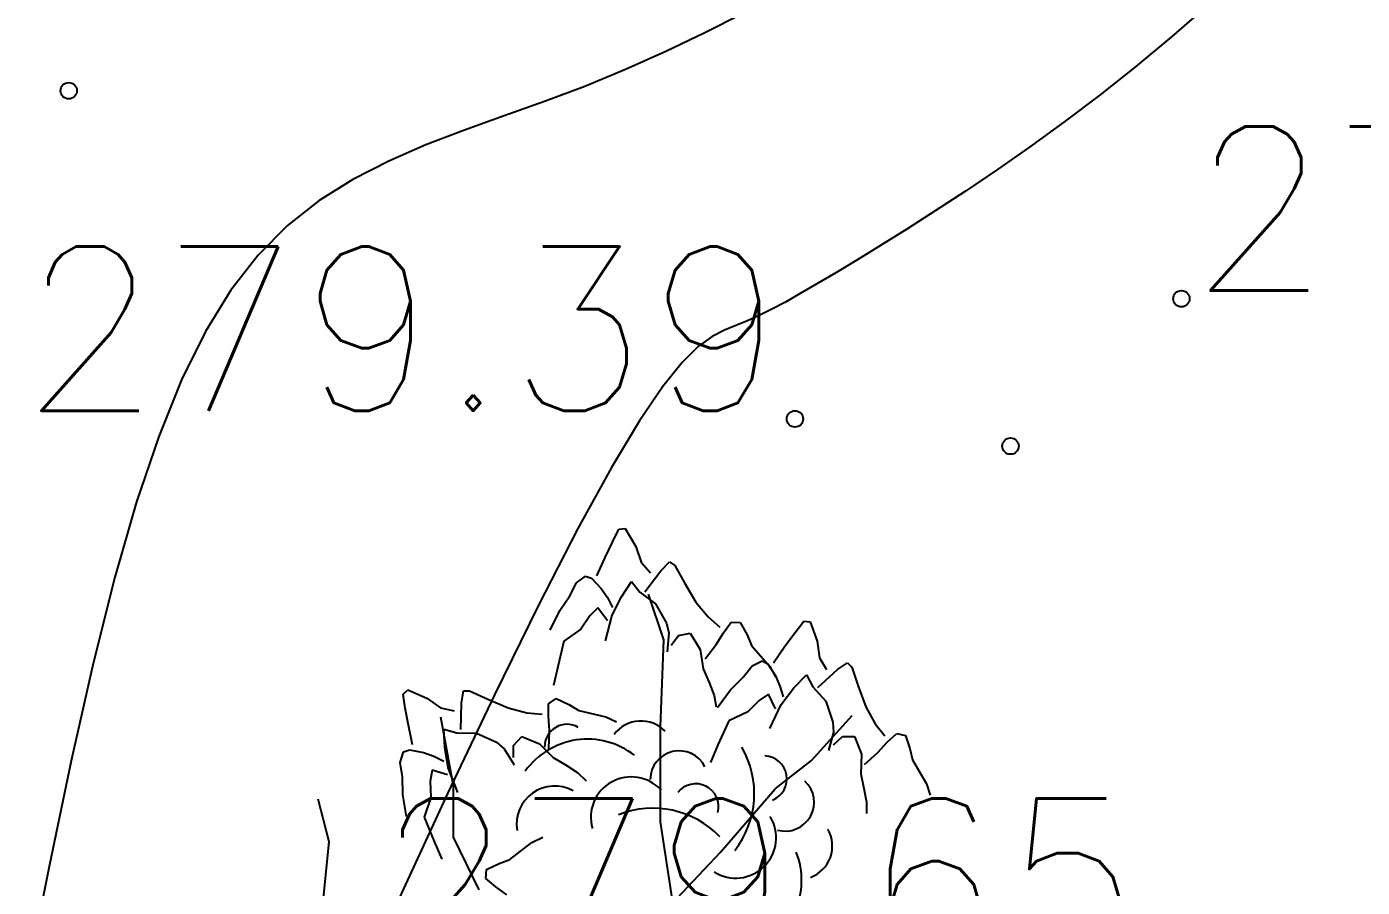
# Model space of a CAD drawing. Extents: x 524954 to 526204, y 9523489 to 9524010.
# Drawn here: x 525584.12 to 525592.25, y 9523840.33 to 9523845.58 of the extents above; entities that cross this region are included whole.
import ezdxf
from ezdxf.enums import TextEntityAlignment as Align

# ---------------------------------------------------------------- set-up
doc = ezdxf.new("R2010")
doc.units = 0
doc.header["$PDMODE"] = 33
doc.header["$PDSIZE"] = 0.1
doc.linetypes.add('ACAD_ISO12W100', pattern=[21, 12, -3, 0, -3, 0, -3])
for name, color, linetype in [('Arbre', 34, 'ACAD_ISO12W100'), ('CN_01_00', 3, 'Continuous'), ('CN_02_00', 4, 'Continuous'), ('TopoAlt', 3, 'Continuous'), ('TOPOJIS', 7, 'Continuous')]:
    doc.layers.add(name, color=color, linetype=linetype)
doc.styles.add('Simplex 1.0', font='Simplex.shx', dxfattribs={"width": 0.99, "height": 1})

# ---------------------------------------------------------------- blocks, each defined once
blk = doc.blocks.new('TCPOINT M')
at = {"color": 0}
blk.add_point((0, 0), dxfattribs=at)
at = {"layer": 'TopoAlt', "style": 'Simplex 1.0', "width": 0.99}
blk.add_attdef('ALT', (0.15, 0.15), '', height=1, dxfattribs=at)
blk = doc.blocks.new('v088')
at = {"linetype": 'Continuous'}
for p, q in [((-0.0239, 12.3184), (0.0161, 12.3965)), ((0.0161, 12.3965), (0.0546, 12.3999)), ((0.0546, 12.3999), (0.1184, 12.2906)), ((-0.0686, 12.2238), (-0.0239, 12.3184)), ((0.1184, 12.2906), (0.1522, 12.1952)), ((-0.1179, 12.1126), (-0.0686, 12.2238)), ((0.1522, 12.1952), (0.2074, 12.1313)), ((0.1746, 12.0155), (0.2717, 12.1435)), ((0.2717, 12.1435), (0.3242, 12.1966)), ((0.3242, 12.1966), (0.3557, 12.1751)), ((0.3557, 12.1751), (0.415, 12.0689)), ((-0.2828, 11.9912), (-0.2428, 12.0693)), ((-0.2428, 12.0693), (-0.1881, 12.111)), ((-0.1881, 12.111), (-0.1505, 12.0986)), ((-0.1505, 12.0986), (-0.0915, 12.0354)), ((0.0317, 11.9844), (0.0922, 12.0781)), ((0.0922, 12.0781), (0.1437, 12.0135)), ((0.415, 12.0689), (0.4841, 11.9528)), ((-0.344, 11.9013), (-0.2828, 11.9912)), ((-0.0915, 12.0354), (-0.0536, 11.98)), ((-0.0536, 11.98), (-0.0225, 11.9193)), ((-0.0252, 11.8718), (0.0317, 11.9844)), ((0.1437, 12.0135), (0.2395, 11.9416)), ((0.2897, 11.7219), (0.1969, 11.9998)), ((-0.4033, 11.7804), (-0.344, 11.9013)), ((-0.1123, 11.9179), (-0.1618, 11.8694)), ((-0.0542, 11.8389), (-0.1123, 11.9179)), ((0.2395, 11.9416), (0.3048, 11.8248)), ((0.4841, 11.9528), (0.5601, 11.8616)), ((-0.1618, 11.8694), (-0.2169, 11.7884)), ((-0.066, 11.7153), (-0.0252, 11.8718)), ((0.3048, 11.8248), (0.32, 11.7651)), ((0.5601, 11.8616), (0.6304, 11.8005)), ((0.6527, 11.7656), (0.6994, 11.8293)), ((0.6994, 11.8293), (0.7544, 11.828)), ((0.7544, 11.828), (0.796, 11.7537)), ((1.0886, 11.7676), (1.1424, 11.8368)), ((1.1424, 11.8368), (1.1809, 11.833)), ((1.1809, 11.833), (1.2232, 11.7138)), ((-0.2169, 11.7884), (-0.3202, 11.714)), ((0.2697, 11.1929), (0.2897, 11.7219)), ((0.32, 11.7651), (0.3106, 11.6498)), ((0.3344, 11.6895), (0.378, 11.7487)), ((0.378, 11.7487), (0.4498, 11.7623)), ((0.4498, 11.7623), (0.5114, 11.6644)), ((0.6075, 11.6944), (0.6527, 11.7656)), ((0.796, 11.7537), (0.824, 11.6885)), ((1.027, 11.683), (1.0886, 11.7676)), ((-0.3202, 11.714), (-0.3572, 11.5582)), ((0.5114, 11.6644), (0.5299, 11.5465)), ((0.5418, 11.6075), (0.6075, 11.6944)), ((0.824, 11.6885), (0.9344, 11.5607)), ((0.9578, 11.583), (1.027, 11.683)), ((1.2232, 11.7138), (1.2386, 11.6137)), ((-0.3572, 11.5582), (-0.3824, 11.4437)), ((0.7732, 11.4945), (0.827, 11.5637)), ((0.827, 11.5637), (0.8886, 11.5945)), ((0.8886, 11.5945), (0.9232, 11.5753)), ((0.9232, 11.5753), (0.9693, 11.5022)), ((0.9344, 11.5607), (0.97, 11.497)), ((1.2386, 11.6137), (1.2809, 11.5407)), ((1.3463, 11.5407), (1.4079, 11.583)), ((1.4079, 11.583), (1.4348, 11.556)), ((1.4348, 11.556), (1.4733, 11.4406)), ((0.5299, 11.5465), (0.5653, 11.4632)), ((0.6962, 11.4176), (0.7732, 11.4945)), ((0.9693, 11.5022), (0.9963, 11.4406)), ((1.0809, 11.4291), (1.1578, 11.5099)), ((1.1578, 11.5099), (1.1963, 11.4368)), ((1.2271, 11.433), (1.3463, 11.5407)), ((-1.2987, 11.3921), (-1.2695, 11.4174)), ((-1.2853, 11.3054), (-1.2987, 11.3921)), ((-1.2695, 11.4174), (-1.1537, 11.3664)), ((-0.9434, 11.3371), (-0.9319, 11.4109)), ((-0.9319, 11.4109), (-0.8938, 11.412)), ((-0.8938, 11.412), (-0.7835, 11.3608)), ((0.5653, 11.4632), (0.5962, 11.3829)), ((0.6155, 11.3099), (0.6962, 11.4176)), ((0.927, 11.3906), (0.8693, 11.3522)), ((0.9693, 11.3022), (0.927, 11.3906)), ((0.9963, 11.4406), (1.0155, 11.3753)), ((1.004, 11.3291), (1.0809, 11.4291)), ((1.1963, 11.4368), (1.2771, 11.3483)), ((1.4733, 11.4406), (1.5194, 11.3137)), ((-1.1537, 11.3664), (-1.0704, 11.3089)), ((-1.0704, 11.3089), (-0.9882, 11.2895)), ((-0.9469, 11.1764), (-0.9434, 11.3371)), ((-0.7835, 11.3608), (-0.6595, 11.3072)), ((-0.4131, 11.2545), (-0.4126, 11.3334)), ((-0.4126, 11.3334), (-0.3673, 11.3647)), ((-0.3673, 11.3647), (-0.2901, 11.3288)), ((-0.2901, 11.3288), (-0.2291, 11.2925)), ((0.5962, 11.3829), (0.6091, 11.3149)), ((0.8693, 11.3522), (0.8001, 11.2829)), ((0.9347, 11.1829), (1.004, 11.3291)), ((1.2771, 11.3483), (1.3194, 11.2214)), ((1.5194, 11.3137), (1.5771, 11.2099)), ((-1.266, 11.2026), (-1.2853, 11.3054)), ((-0.9914, 10.8307), (-1.0686, 11.252)), ((-0.6595, 11.3072), (-0.5444, 11.2779)), ((-0.5444, 11.2779), (-0.4516, 11.2697)), ((-0.4079, 11.1703), (-0.4131, 11.2545)), ((-0.2291, 11.2925), (-0.0648, 11.2537)), ((-0.0648, 11.2537), (0.0014, 11.223)), ((0.6847, 11.2291), (0.6193, 11.0829)), ((0.8001, 11.2829), (0.6847, 11.2291)), ((1.1882, 10.9882), (1.4374, 11.2608)), ((-1.2408, 11.0836), (-1.266, 11.2026)), ((-1.0503, 11.1789), (-0.9708, 11.1567)), ((-1.0444, 11.0675), (-1.0503, 11.1789)), ((-0.9708, 11.1567), (-0.851, 11.1547)), ((-0.851, 11.1547), (-0.7296, 11.0984)), ((-0.4102, 11.0614), (-0.4079, 11.1703)), ((0.2693, 10.6145), (0.2697, 11.1929)), ((1.3232, 11.1598), (1.2925, 11.0483)), ((1.3194, 11.2214), (1.3232, 11.1598)), ((1.5771, 11.2099), (1.6348, 11.1368)), ((1.6502, 11.0983), (1.7079, 11.1522)), ((1.7079, 11.1522), (1.7617, 11.1406)), ((-1.0245, 10.9429), (-1.0444, 11.0675)), ((-0.7296, 11.0984), (-0.6822, 11.0589)), ((-0.6263, 11.0061), (-0.6257, 11.0796)), ((-0.6257, 11.0796), (-0.5755, 11.1328)), ((-0.5755, 11.1328), (-0.4682, 11.0896)), ((-0.4682, 11.0896), (-0.3841, 11.005)), ((0.6193, 11.0829), (0.5731, 10.9752)), ((1.3232, 11.0829), (1.3771, 11.1329)), ((1.3771, 11.1329), (1.4502, 11.1329)), ((1.4502, 11.1329), (1.4925, 11.0252)), ((1.5925, 11.0368), (1.6502, 11.0983)), ((1.7617, 11.1406), (1.7887, 11.0598)), ((-1.3166, 10.9752), (-1.2967, 11.0411)), ((-1.2967, 11.0411), (-1.2589, 11.0531)), ((-1.2589, 11.0531), (-1.1741, 11.0365)), ((-1.1741, 11.0365), (-1.1109, 11.0139)), ((-1.1109, 11.0139), (-1.0501, 10.983)), ((-0.6822, 11.0589), (-0.6222, 10.96)), ((-0.3841, 11.005), (-0.3065, 10.9583)), ((0.9679, 10.8157), (1.1882, 10.9882)), ((1.4925, 11.0252), (1.4886, 10.906)), ((1.5117, 10.9637), (1.5925, 11.0368)), ((1.7887, 11.0598), (1.8041, 10.9906)), ((1.8041, 10.9906), (1.8887, 10.8444)), ((-1.3032, 10.8885), (-1.3166, 10.9752)), ((-1.122, 10.9292), (-1.1336, 10.8608)), ((-1.0286, 10.8992), (-1.122, 10.9292)), ((-0.9657, 10.7922), (-1.0245, 10.9429)), ((-0.3065, 10.9583), (-0.2344, 10.9114)), ((-0.2344, 10.9114), (-0.1841, 10.8638)), ((1.4886, 10.906), (1.5079, 10.8175)), ((-1.3, 10.7798), (-1.3032, 10.8885)), ((-1.1336, 10.8608), (-1.1308, 10.7629)), ((-0.9911, 10.5198), (-0.9914, 10.8307)), ((1.8887, 10.8444), (1.9118, 10.7752)), ((-1.7492, 10.4915), (-1.8168, 10.7513)), ((-1.2771, 10.6471), (-1.3, 10.7798)), ((-1.1308, 10.7629), (-1.1708, 10.642)), ((0.6339, 10.4293), (0.9679, 10.8157)), ((1.5079, 10.8175), (1.5233, 10.7329)), ((1.5233, 10.7329), (1.5233, 10.6636)), ((-1.1708, 10.642), (-1.1094, 10.4942)), ((0.3448, 10.1217), (0.2693, 10.6145)), ((-0.8352, 10.1996), (-0.9911, 10.5198)), ((-0.514, 10.4875), (-0.4484, 10.5194)), ((-1.8059, 9.9306), (-1.7492, 10.4915)), ((-1.1094, 10.4942), (-1.0628, 10.3867)), ((-0.648, 10.3846), (-0.514, 10.4875)), ((0.3358, 10.1122), (0.6339, 10.4293)), ((-0.7912, 10.3231), (-0.7146, 10.3603)), ((-0.7146, 10.3603), (-0.648, 10.3846)), ((-0.7957, 10.2682), (-0.7912, 10.3231)), ((-0.7348, 10.218), (-0.7957, 10.2682)), ((-0.6662, 10.1688), (-0.7348, 10.218))]:
    blk.add_line(p, q, dxfattribs=at)
for centre, major_axis, start_param, end_param in [((0.1501, 11.0237), (0.1445, 0.1445), 6.263619, 7.998733), ((-0.3005, 11.0717), (0.0964, 0.0964), 0.254619, 2.377018), ((-0.1756, 10.6509), (0.3298, 0.3298), 0.12682, 1.733702), ((0.2754, 10.7857), (0.3995, 0.3995), 4.836335, 6.022049), ((0.3829, 10.8698), (-0.1246, 0.1246), 4.396235, 7.060094), ((0.8987, 10.8757), (0.099, 0.099), 4.31771, 7.031286), ((0.0911, 10.6412), (0.1741, 0.1741), 6.236163, 8.918901), ((-0.3757, 10.5998), (0.1641, 0.1641), 0.282297, 2.520721), ((0.4834, 10.7051), (-0.099, 0.099), 3.680741, 6.394318), ((1.0287, 10.7332), (-0.1246, 0.1246), 2.081137, 4.744996), ((0.2226, 10.1318), (-0.3995, 0.3995), 4.689978, 5.875693), ((0.7276, 10.5169), (-0.1741, 0.1741), 1.793126, 4.475865), ((1.1114, 10.4666), (-0.1445, 0.1445), 2.713295, 4.448408), ((0.6623, 10.2582), (-0.3298, 0.3298), 2.69514, 4.302022)]:
    blk.add_ellipse(centre, major_axis=major_axis, ratio=1, start_param=start_param, end_param=end_param, dxfattribs=at)

msp = doc.modelspace()

# ---------------------------------------------------------------- linework, layer by layer
at = {"layer": 'CN_01_00', "elevation": 279, "flags": 128}
msp.add_lwpolyline([(525591.3057, 9523845.7026), (525591.0906, 9523845.5142), (525590.8732, 9523845.3337), (525590.6563, 9523845.1621), (525590.4424, 9523845.0002), (525590.2332, 9523844.8484), (525590.0306, 9523844.7066), (525589.8361, 9523844.5751), (525589.6515, 9523844.4541), (525589.4785, 9523844.3436), (525589.3188, 9523844.2439), (525589.1741, 9523844.1551), (525589.0455, 9523844.0772), (525588.9315, 9523844.0092), (525588.83, 9523843.9503), (525588.739, 9523843.8995), (525588.6564, 9523843.8556), (525588.5801, 9523843.8177), (525588.5081, 9523843.7847), (525588.4382, 9523843.7557), (525588.368, 9523843.7277), (525588.293, 9523843.6896), (525588.2086, 9523843.6284), (525588.1098, 9523843.531), (525587.9919, 9523843.3845), (525587.8502, 9523843.1759), (525587.6796, 9523842.892), (525587.4756, 9523842.5199), (525587.2358, 9523842.0526), (525586.9678, 9523841.5068), (525586.6819, 9523840.9055), (525586.3884, 9523840.2714)], dxfattribs=at)
at = {"layer": 'CN_02_00', "elevation": 278, "flags": 128}
msp.add_lwpolyline([(525588.4787, 9523845.6556), (525588.2487, 9523845.5395), (525588.0099, 9523845.4252), (525587.7653, 9523845.3154), (525587.518, 9523845.2132), (525587.2709, 9523845.1203), (525587.0259, 9523845.033), (525586.785, 9523844.9468), (525586.5499, 9523844.8569), (525586.3226, 9523844.7584), (525586.1049, 9523844.6468), (525585.8986, 9523844.5171), (525585.7055, 9523844.3647), (525585.527, 9523844.1848), (525585.3615, 9523843.9719), (525585.2068, 9523843.7206), (525585.061, 9523843.4255), (525584.9217, 9523843.0811), (525584.7871, 9523842.6818), (525584.6548, 9523842.2223), (525584.5228, 9523841.6971), (525584.3894, 9523841.1048), (525584.2543, 9523840.4599), (525584.1178, 9523839.7813)], dxfattribs=at)

# ---------------------------------------------------------------- block references
at = {"layer": 'Arbre'}
msp.add_blockref('v088', (525587.7093, 9523830.119, 279.48), dxfattribs=at)
at = {"layer": 'TOPOJIS'}
for p in [(525584.374, 9523845.1866, 277.5), (525590.1102, 9523843.0215, 279.91)]:
    msp.add_blockref('TCPOINT M', p, dxfattribs=at)
ref = msp.add_blockref('TCPOINT M', (525591.1517, 9523843.9195, 279.79), dxfattribs=at)
ref.add_attrib('ALT', '279.79', (525591.2017, 9523843.9695, 279.79), dxfattribs={"layer": 'TopoAlt', "height": 1, "style": 'Simplex 1.0', "width": 0.99})
ref = msp.add_blockref('TCPOINT M', (525588.7971, 9523843.1873, 279.39), dxfattribs=at)
ref.add_attrib('ALT', '279.39', dxfattribs={"layer": 'TopoAlt', "height": 1, "style": 'Simplex 1.0', "width": 0.99}).set_placement((525588.7471, 9523843.2373, 279.39), align=Align.RIGHT)
ref = msp.add_blockref('TCPOINT M', (525590.9543, 9523839.8247, 279.65), dxfattribs=at)
ref.add_attrib('ALT', '279.65', dxfattribs={"layer": 'TopoAlt', "height": 1, "style": 'Simplex 1.0', "width": 0.99}).set_placement((525590.9043, 9523839.8747, 279.65), align=Align.RIGHT)

doc.saveas('drawing.dxf')
